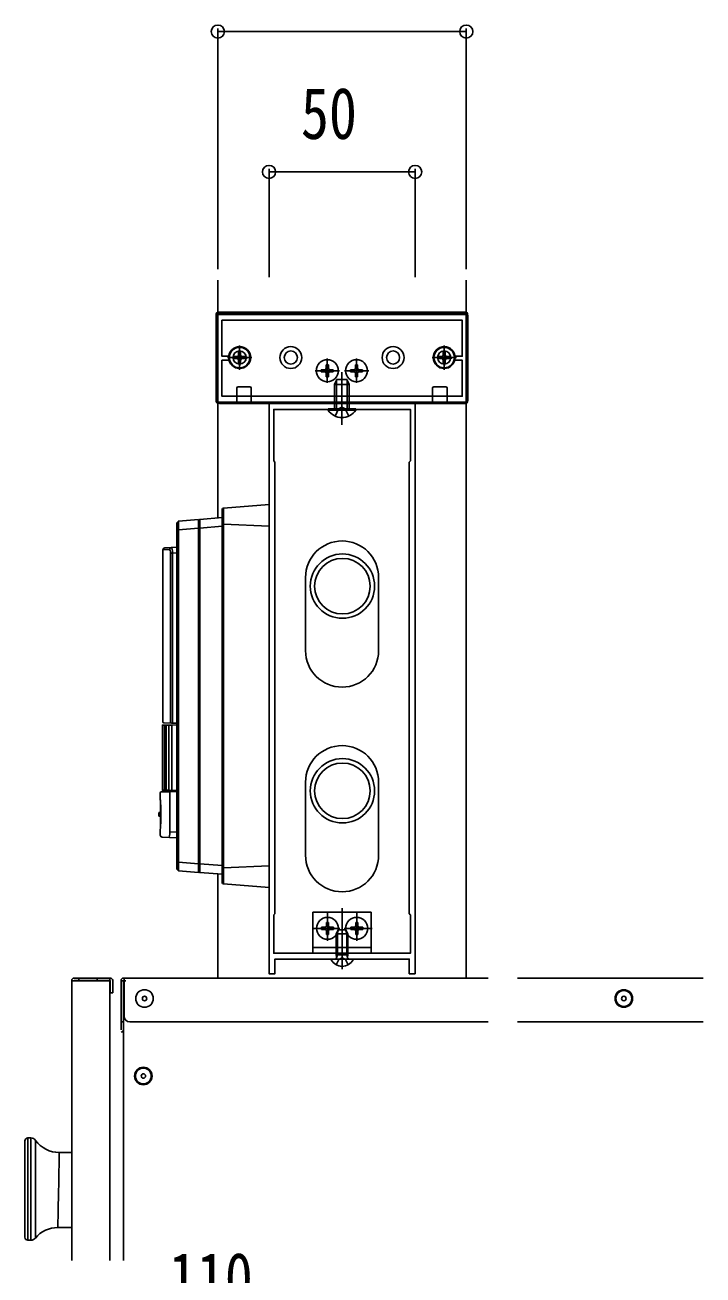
# Model space of a CAD drawing. Units: millimetres, scale not verified. Extents: x -1261 to 1262, y -891 to 891.
# Drawn here: x -36.1 to 195.9, y -149.8 to 277.8 of the extents above; entities that cross this region are included whole.
import ezdxf
from ezdxf.enums import TextEntityAlignment as Align

# ---------------------------------------------------------------- set-up
doc = ezdxf.new("R2010")
doc.units = ezdxf.units.MM
doc.header["$LTSCALE"] = 6
for name, color, linetype in [('0-2_YKK_11', 7, 'Continuous'), ('0-3_YKK_11E', 7, 'Continuous'), ('0-4_YKK_12', 2, 'Continuous'), ('0-5_YKK_13', 4, 'Continuous'), ('0-7_YKK_D', 6, 'Continuous')]:
    doc.layers.add(name, color=color, linetype=linetype)
doc.styles.add('ＭＳ ゴシック', font='')
doc.styles.get('ＭＳ ゴシック').set_extended_font_data('MS Gothic')

msp = doc.modelspace()

# ---------------------------------------------------------------- linework, layer by layer
at = {"layer": '0-2_YKK_11'}
for p, q in [((39.906, 163.781), (34.906, 163.781)), ((37.406, 166.281), (37.406, 161.281)), ((109.906, 163.781), (104.906, 163.781)), ((107.406, 166.281), (107.406, 161.281))]:
    msp.add_line(p, q, dxfattribs=at)
for points in [[(114.906, 178.781), (29.906, 178.781), (29.906, 148.781), (114.906, 148.781)], [(47.406, 148.277), (47.406, -46.723), (49.406, -46.723), (49.406, -41.723), (95.406, -41.723), (95.406, -46.723), (97.406, -46.723), (97.406, 148.277)], [(49.406, 128.277), (49.406, -26.223), (49.006, -26.623), (49.006, -39.723), (95.806, -39.723), (95.806, -26.623), (95.406, -26.223), (95.406, 128.277), (95.806, 128.677), (95.806, 146.277), (49.006, 146.277), (49.006, 128.677)]]:
    msp.add_lwpolyline(points, close=True, dxfattribs=at)
for points in [[(111.106, 164.481), (113.506, 164.481), (113.506, 176.781), (31.306, 176.781), (31.306, 164.481), (33.706, 164.481)], [(33.706, 163.081), (31.306, 163.081), (31.306, 150.781), (113.506, 150.781), (113.506, 163.081), (111.106, 163.081)]]:
    msp.add_lwpolyline(points, dxfattribs=at)
at = {"layer": '0-3_YKK_11E'}
msp.add_lwpolyline([(114.906, 178.781), (29.906, 178.781), (29.906, 148.777), (114.906, 148.777)], close=True, dxfattribs=at)
at = {"layer": '0-4_YKK_12'}
for p, q in [((29.906, 190.477), (29.906, 179.147)), ((114.906, 190.477), (114.906, 179.147)), ((29.906, 148.411), (29.883, 109.165)), ((114.906, 148.411), (114.906, -48.223)), ((59.906, 88.777), (59.906, 63.777)), ((84.906, 88.777), (84.906, 63.777)), ((59.906, 18.777), (59.906, -6.223)), ((84.906, 18.777), (84.906, -6.223)), ((29.888, -12.617), (29.906, -48.223)), ((72.406, -45.223), (72.406, -31.235))]:
    msp.add_line(p, q, dxfattribs=at)
for centre, start, end in [((72.406, 88.777), 0, 180), ((72.406, 63.777), 180, 0), ((72.406, 18.777), 0, 180), ((72.406, -6.223), 180, 0)]:
    msp.add_arc(centre, 12.5, start, end, dxfattribs=at)
at = {"layer": '0-5_YKK_13'}
for p, q in [((29.347, 179.001), (29.347, 149.001)), ((29.406, 178.281), (29.406, 149.277)), ((114.847, 179.501), (29.847, 179.501)), ((114.406, 179.281), (30.406, 179.281)), ((115.347, 149.001), (115.347, 179.001)), ((115.406, 149.277), (115.406, 178.281)), ((37.347, 159.851), (37.347, 168.151)), ((107.347, 159.851), (107.347, 168.151)), ((33.197, 164.001), (41.497, 164.001)), ((35.297, 164.351), (35.297, 163.651)), ((35.297, 164.351), (36.497, 164.351)), ((35.297, 163.651), (36.497, 163.651)), ((36.997, 166.051), (37.697, 166.051)), ((36.997, 166.051), (36.997, 164.851)), ((36.997, 163.151), (36.997, 161.951)), ((37.697, 166.051), (37.697, 164.851)), ((37.697, 163.151), (37.697, 161.951)), ((38.197, 164.351), (39.397, 164.351)), ((38.197, 163.651), (39.397, 163.651)), ((39.397, 164.351), (39.397, 163.651)), ((67.346, 155.351), (67.346, 163.651)), ((77.347, 155.351), (77.347, 163.651)), ((103.197, 164.001), (111.497, 164.001)), ((105.297, 164.351), (105.297, 163.651)), ((105.297, 164.351), (106.497, 164.351)), ((105.297, 163.651), (106.497, 163.651)), ((106.997, 166.051), (107.697, 166.051)), ((106.997, 166.051), (106.997, 164.851)), ((106.997, 163.151), (106.997, 161.951)), ((107.697, 166.051), (107.697, 164.851)), ((107.697, 163.151), (107.697, 161.951)), ((108.197, 164.351), (109.397, 164.351)), ((108.197, 163.651), (109.397, 163.651)), ((109.397, 164.351), (109.397, 163.651)), ((36.997, 161.951), (37.697, 161.951)), ((63.196, 159.501), (71.496, 159.501)), ((65.296, 159.851), (65.296, 159.151)), ((65.296, 159.851), (66.496, 159.851)), ((65.296, 159.151), (66.496, 159.151)), ((66.996, 161.551), (67.696, 161.551)), ((66.996, 161.551), (66.996, 160.351)), ((66.996, 158.651), (66.996, 157.451)), ((67.696, 161.551), (67.696, 160.351)), ((67.696, 158.651), (67.696, 157.451)), ((68.196, 159.851), (69.396, 159.851)), ((68.196, 159.151), (69.396, 159.151)), ((69.396, 159.851), (69.396, 159.151)), ((72.347, 140.997), (72.347, 158.997)), ((73.197, 159.501), (81.497, 159.501)), ((75.297, 159.851), (75.297, 159.151)), ((75.297, 159.851), (76.497, 159.851)), ((75.297, 159.151), (76.497, 159.151)), ((76.997, 161.551), (77.697, 161.551)), ((76.997, 161.551), (76.997, 160.351)), ((76.997, 158.651), (76.997, 157.451)), ((77.697, 161.551), (77.697, 160.351)), ((77.697, 158.651), (77.697, 157.451)), ((78.197, 159.851), (79.397, 159.851)), ((78.197, 159.151), (79.397, 159.151)), ((79.397, 159.851), (79.397, 159.151)), ((106.997, 161.951), (107.697, 161.951)), ((36.847, 154.001), (40.847, 154.001)), ((66.996, 157.451), (67.696, 157.451)), ((70.647, 156.497), (69.847, 154.797)), ((69.847, 146.497), (69.847, 154.797)), ((70.501, 146.497), (70.501, 156.188)), ((74.047, 156.497), (70.647, 156.497)), ((74.047, 156.497), (74.847, 154.797)), ((74.193, 146.497), (74.193, 156.188)), ((76.997, 157.451), (77.697, 157.451)), ((103.847, 154.001), (107.847, 154.001)), ((36.347, 149.001), (36.347, 153.501)), ((41.347, 153.501), (41.347, 149.001)), ((103.347, 149.001), (103.347, 153.501)), ((108.347, 153.501), (108.347, 149.001)), ((29.847, 148.501), (35.847, 148.501)), ((30.406, 148.277), (114.406, 148.277)), ((41.847, 148.501), (102.847, 148.501)), ((77.097, 146.497), (67.597, 146.497)), ((77.097, 145.988), (77.097, 146.497)), ((108.847, 148.501), (114.847, 148.501)), ((72.406, -24.347), (72.406, -41.858)), ((62.406, -39.723), (62.406, -25.723)), ((82.406, -25.723), (62.406, -25.723)), ((67.055, -29.173), (67.755, -29.173)), ((67.055, -29.173), (67.055, -30.373)), ((67.405, -25.973), (67.405, -35.473)), ((67.405, -35.373), (67.405, -27.073)), ((67.755, -29.173), (67.755, -30.373)), ((77.056, -29.173), (77.756, -29.173)), ((77.056, -29.173), (77.056, -30.373)), ((77.406, -25.973), (77.406, -35.473)), ((77.406, -35.373), (77.406, -27.073)), ((77.756, -29.173), (77.756, -30.373)), ((62.155, -31.223), (71.655, -31.223)), ((63.255, -31.223), (71.555, -31.223)), ((65.355, -30.873), (65.355, -31.573)), ((65.355, -30.873), (66.555, -30.873)), ((65.355, -31.573), (66.555, -31.573)), ((67.055, -32.073), (67.055, -33.273)), ((67.055, -33.273), (67.755, -33.273)), ((67.755, -32.073), (67.755, -33.273)), ((68.255, -30.873), (69.455, -30.873)), ((68.255, -31.573), (69.455, -31.573)), ((69.455, -30.873), (69.455, -31.573)), ((70.406, -33.123), (71.106, -31.723)), ((70.406, -40.323), (70.406, -33.123)), ((70.406, -33.123), (74.406, -33.123)), ((70.785, -40.323), (70.785, -32.365)), ((71.106, -31.723), (73.706, -31.723)), ((73.156, -31.223), (82.656, -31.223)), ((73.256, -31.223), (81.556, -31.223)), ((73.706, -31.723), (74.406, -33.123)), ((74.027, -40.323), (74.027, -32.365)), ((74.406, -40.323), (74.406, -33.123)), ((75.356, -30.873), (75.356, -31.573)), ((75.356, -30.873), (76.556, -30.873)), ((75.356, -31.573), (76.556, -31.573)), ((77.056, -32.073), (77.056, -33.273)), ((77.056, -33.273), (77.756, -33.273)), ((77.756, -32.073), (77.756, -33.273)), ((78.256, -30.873), (79.456, -30.873)), ((78.256, -31.573), (79.456, -31.573)), ((79.456, -30.873), (79.456, -31.573)), ((82.406, -37.723), (62.406, -37.723)), ((76.002, -41.723), (68.81, -41.723)), ((70.356, -43.689), (71.261, -41.874)), ((70.406, -40.323), (74.406, -40.323)), ((70.406, -40.323), (70.551, -41.135)), ((70.785, -40.323), (70.545, -41.338)), ((72.406, -41.265), (71.261, -41.874)), ((72.406, -41.265), (73.551, -41.874)), ((74.456, -43.689), (73.551, -41.874)), ((74.027, -40.323), (74.267, -41.338)), ((74.406, -40.323), (74.261, -41.135)), ((-20.094, -49.023), (-20.094, -49.223)), ((-20.094, -49.223), (-20.094, -144.787)), ((-20.094, -49.223), (-18.894, -49.223)), ((-17.694, -48.223), (-19.294, -48.223)), ((-17.694, -49.023), (-19.294, -49.023)), ((-19.294, -49.023), (-19.294, -49.223)), ((-18.894, -49.223), (-11.434, -49.223)), ((-17.694, -49.023), (-17.694, -48.223)), ((-11.434, -48.223), (-17.694, -48.223)), ((-17.694, -49.023), (-11.434, -49.023)), ((-11.434, -49.023), (-11.434, -48.223)), ((-7.094, -48.223), (-11.434, -48.223)), ((-11.434, -49.023), (-7.094, -49.023)), ((-11.434, -49.223), (-7.094, -49.223)), ((-7.094, -48.223), (-7.094, -49.023)), ((-6.894, -48.223), (-7.094, -48.223)), ((-6.894, -49.023), (-7.094, -49.023)), ((-7.094, -49.223), (-7.094, -144.787)), ((-6.894, -49.023), (-6.894, -51.223)), ((-6.894, -51.223), (-6.894, -53.223)), ((-6.094, -49.023), (-6.094, -51.223)), ((-6.094, -53.223), (-6.094, -51.223)), ((-3.194, -49.023), (-3.194, -49.223)), ((-2.394, -49.223), (-3.194, -49.223)), ((-3.194, -49.223), (-3.194, -49.723)), ((-3.194, -49.723), (-3.194, -61.223)), ((-2.194, -48.223), (-2.394, -48.223)), ((-2.194, -49.023), (-2.394, -49.023)), ((-2.394, -49.023), (-2.394, -49.223)), ((-2.394, -49.723), (-2.394, -49.223)), ((-2.394, -61.223), (-2.394, -49.723)), ((-2.194, -48.223), (122.421, -48.223)), ((-2.194, -48.223), (-2.194, -49.023)), ((-2.194, -61.223), (-2.194, -49.023)), ((132.421, -48.223), (195.893, -48.223)), ((-6.894, -53.223), (-6.094, -53.223)), ((-3.194, -61.223), (-3.194, -63.223)), ((-3.194, -63.223), (-3.194, -65.923)), ((-2.394, -63.223), (-2.394, -65.923)), ((122.421, -63.223), (-0.194, -63.223)), ((195.893, -63.223), (132.421, -63.223)), ((-36.094, -120.39), (-36.094, -103.89)), ((-34.094, -102.89), (-35.094, -102.89)), ((-35.094, -102.89), (-35.094, -120.39)), ((-34.094, -120.39), (-34.094, -102.89)), ((-20.094, -105.724), (-20.094, -135.722)), ((-20.094, -107.89), (-24.347, -107.89)), ((-20.094, -107.89), (-20.094, -133.556)), ((-36.094, -136.89), (-36.094, -120.39)), ((-35.094, -120.39), (-35.094, -137.89)), ((-34.094, -137.89), (-34.094, -120.39)), ((-24.862, -133.556), (-20.094, -133.556)), ((-35.094, -137.89), (-34.094, -137.89))]:
    msp.add_line(p, q, dxfattribs=at)
at = {"layer": '0-5_YKK_13', "color": 5}
for p, q in [((23.709, 108.348), (23.294, 108.348)), ((13.394, 98.334), (11.088, 98.22)), ((12.26, 38.282), (12.486, 38.32)), ((12.486, 38.32), (14.187, 38.32)), ((10.898, 16.023), (10.898, 16.06)), ((11.956, 15.456), (13.468, 15.456)), ((13.128, 15.985), (12.26, 15.985)), ((10.256, 11.374), (10.219, 12.508)), ((10.219, 11.11), (10.294, 11.11)), ((10.294, 11.11), (10.256, 11.374)), ((10.294, 9.56), (10.256, 11.034)), ((10.181, 8.502), (9.84, 8.389)), ((10.256, 4.496), (10.294, 5.97))]:
    msp.add_line(p, q, dxfattribs=at)
at = {"layer": '0-5_YKK_13'}
for points in [[(74.847, 146.497), (74.847, 154.797), (69.847, 154.797)], [(77.097, 145.988), (67.597, 145.988), (67.597, 146.497)], [(69.997, 143.997), (71.202, 146.468), (72.347, 147.077)], [(74.697, 143.997), (73.492, 146.468), (72.347, 147.077)], [(82.406, -25.723), (82.406, -39.723), (62.406, -39.723)], [(-1.594, -49.223), (-2.394, -49.223), (-2.394, -144.787)], [(-3.194, -63.223), (-2.394, -63.223), (-2.394, -61.223)], [(-32.512, -120.723), (-32.508, -119.343), (-32.504, -117.967), (-32.501, -116.612), (-32.498, -115.251), (-32.494, -113.922), (-32.491, -112.64), (-32.488, -111.419), (-32.485, -110.259), (-32.483, -109.169), (-32.48, -108.159), (-32.478, -107.241), (-32.476, -106.419), (-32.474, -105.694), (-32.473, -105.076), (-32.472, -104.571), (-32.471, -104.183), (-32.47, -103.911), (-32.47, -103.758), (-32.47, -103.735)], [(-24.347, -107.898), (-24.348, -107.914), (-24.35, -108.025), (-24.354, -108.23), (-24.359, -108.526), (-24.366, -108.9), (-24.375, -109.355), (-24.386, -109.906), (-24.398, -110.535), (-24.411, -111.219), (-24.425, -111.968), (-24.441, -112.802), (-24.459, -113.693), (-24.476, -114.609), (-24.495, -115.567), (-24.515, -116.59), (-24.536, -117.644), (-24.567, -119.194), (-24.599, -120.791)], [(-32.555, -137.152), (-32.555, -137.152), (-32.555, -137.037), (-32.554, -136.805), (-32.553, -136.459), (-32.552, -136.002), (-32.551, -135.439), (-32.549, -134.769), (-32.547, -133.997), (-32.544, -133.131), (-32.542, -132.18), (-32.539, -131.143), (-32.536, -130.027), (-32.533, -128.845), (-32.529, -127.608), (-32.526, -126.315), (-32.523, -124.977), (-32.519, -123.607), (-32.515, -122.219), (-32.512, -120.723)], [(-24.599, -120.791), (-24.622, -121.941), (-24.643, -122.998), (-24.664, -124.039), (-24.686, -125.086), (-24.707, -126.102), (-24.726, -127.05), (-24.745, -127.956), (-24.763, -128.835), (-24.78, -129.655), (-24.796, -130.389), (-24.81, -131.057), (-24.823, -131.669), (-24.834, -132.201), (-24.843, -132.638), (-24.851, -132.993), (-24.856, -133.269), (-24.86, -133.454), (-24.862, -133.544), (-24.862, -133.545)]]:
    msp.add_lwpolyline(points, dxfattribs=at)
at = {"layer": '0-5_YKK_13', "color": 5}
for points in [[(31.42, -12.737), (23.709, -12.132), (23.709, 108.651), (31.42, 109.293), (31.42, 112.052)], [(31.42, 107.063), (31.873, 107.063), (31.873, 112.543)], [(16.417, 108.084), (16.378, 107.857), (16.378, 106.232), (16.417, 105.098), (16.417, -8.542), (16.378, -9.714), (16.378, -11.301), (16.417, -11.527)], [(47.406, 106.383), (31.873, 107.063), (31.873, -10.507), (47.406, -9.827)], [(15.887, 105.098), (16.417, 105.098), (23.294, 105.628)], [(31.42, 106.308), (23.709, 105.665), (23.408, 105.665)], [(15.887, 99.127), (14.073, 99.051), (13.052, 98.976), (12.335, 98.976), (11.768, 98.938), (11.276, 98.712), (11.088, 98.22), (11.088, 39.303), (11.163, 39.151), (11.466, 39.076), (14.073, 39), (15.887, 38.925)], [(14.375, 39), (14.375, 97.049), (14.338, 97.842), (14.263, 98.485), (14.15, 98.901), (14.073, 99.051), (13.582, 98.825), (13.394, 98.334), (13.62, 97.994), (13.695, 97.578), (13.733, 97.049), (14.375, 97.049), (15.887, 97.162)], [(13.922, 39), (13.77, 39.076), (13.733, 39.189), (13.733, 97.049)], [(12.26, 15.985), (12.26, 38.282), (10.937, 38.282), (10.937, 16.023), (12.26, 16.023)], [(11.63, 38.281), (11.616, 16.039), (11.94, 16.023)], [(14.187, 15.985), (14.187, 38.32), (15.887, 38.358), (13.128, 38.32), (13.128, 15.985), (15.887, 15.947)], [(10.671, 15.418), (11.956, 15.456), (11.125, 15.418), (10.482, 15.418), (10.294, 15.342), (10.181, 15.116), (10.181, 12.886), (10.219, 12.508), (10.331, 9.749), (10.331, 5.781), (10.219, 3.022), (10.256, 4.156), (10.219, 4.156), (10.219, 4.534), (10.256, 5.025), (10.219, 4.156)], [(13.091, 15.456), (15.887, 15.532), (13.468, 15.456), (13.431, 15.153), (13.431, 1.813), (15.887, 1.7)], [(10.181, 7.028), (9.84, 7.142), (9.689, 7.519), (9.689, 8.011), (9.84, 8.389), (10.256, 8.54), (10.256, 10.505), (10.219, 10.656), (10.219, 11.11), (10.256, 10.505)], [(10.256, 9.258), (10.294, 7.746), (10.256, 6.235)], [(10.256, 5.025), (10.256, 6.991), (9.84, 7.142)], [(15.887, -0.304), (10.861, -0.039), (10.408, 0.188), (10.181, 0.679), (10.181, 2.606), (10.219, 3.022)], [(13.128, -0.152), (13.242, -0.001), (13.355, 0.415), (13.431, 1.057), (13.431, 1.813)], [(15.887, -8.542), (16.417, -8.542), (23.294, -9.109)], [(23.709, -11.83), (23.408, -11.792), (23.408, -11.566), (23.294, -11.566)], [(31.42, -9.752), (23.709, -9.147), (23.408, -9.109)], [(31.42, -10.507), (31.873, -10.507), (31.873, -15.987)]]:
    msp.add_lwpolyline(points, dxfattribs=at)
for points in [[(47.406, 113.79), (47.406, -17.234), (31.873, -15.987), (31.533, -15.836), (31.42, -15.496), (31.42, 112.052), (31.533, 112.354), (31.873, 112.543)], [(23.294, 108.651), (23.294, -12.094), (16.417, -11.527), (15.887, -10.999), (15.887, 107.517), (16.417, 108.084)]]:
    msp.add_lwpolyline(points, close=True, dxfattribs=at)
at = {"layer": '0-5_YKK_13'}
for centre, radius in [((37.347, 164.001), 3.75), ((37.347, 164.001), 3.5), ((54.847, 164.001), 3.75), ((89.847, 164.001), 3.75), ((107.347, 164.001), 3.75), ((107.347, 164.001), 3.5), ((37.347, 164.001), 2.25), ((54.847, 164.001), 2.25), ((67.346, 159.501), 3.75), ((77.347, 159.501), 3.75), ((89.847, 164.001), 2.25), ((107.347, 164.001), 2.25), ((72.518, 85.818), 11), ((72.518, 85.818), 9.5), ((72.518, 15.818), 11), ((72.518, 15.818), 9.5), ((67.405, -31.223), 3.75), ((77.406, -31.223), 3.75), ((4.806, -55.223), 3), ((4.806, -55.223), 0.75), ((168.806, -55.223), 3), ((168.806, -55.223), 2.7), ((168.806, -55.223), 0.75), ((4.406, -81.723), 3), ((4.406, -81.723), 2.7), ((4.406, -81.723), 0.75)]:
    msp.add_circle(centre, radius, dxfattribs=at)
for centre, radius, start, end in [((29.847, 179.001), 0.5, 90, 180), ((30.406, 178.281), 1, 90, 180), ((114.406, 178.281), 1, 0, 90), ((114.847, 179.001), 0.5, 0, 90), ((36.497, 164.851), 0.5, 270, 0), ((36.497, 163.151), 0.5, 0, 90), ((38.197, 164.851), 0.5, 180, 270), ((38.197, 163.151), 0.5, 90, 180), ((106.497, 164.851), 0.5, 270, 0), ((106.497, 163.151), 0.5, 0, 90), ((108.197, 164.851), 0.5, 180, 270), ((108.197, 163.151), 0.5, 90, 180), ((66.496, 160.351), 0.5, 270, 0), ((66.496, 158.651), 0.5, 0, 90), ((68.196, 160.351), 0.5, 180, 270), ((68.196, 158.651), 0.5, 90, 180), ((76.497, 160.351), 0.5, 270, 0), ((76.497, 158.651), 0.5, 0, 90), ((78.197, 160.351), 0.5, 180, 270), ((78.197, 158.651), 0.5, 90, 180), ((36.847, 153.501), 0.5, 90, 180), ((40.847, 153.501), 0.5, 0, 90), ((103.847, 153.501), 0.5, 90, 180), ((107.847, 153.501), 0.5, 0, 90), ((29.847, 149.001), 0.5, 180, 270), ((30.406, 149.277), 1, 180, 270), ((35.847, 149.001), 0.5, 270, 0), ((41.847, 149.001), 0.5, 180, 270), ((72.347, 149.271), 5.774, 214.65097, 325.34903), ((102.847, 149.001), 0.5, 270, 0), ((108.847, 149.001), 0.5, 180, 270), ((114.406, 149.277), 1, 270, 0), ((114.847, 149.001), 0.5, 270, 0), ((66.555, -30.373), 0.5, 270, 0), ((66.555, -32.073), 0.5, 0, 90), ((68.255, -30.373), 0.5, 180, 270), ((68.255, -32.073), 0.5, 90, 180), ((76.556, -30.373), 0.5, 270, 0), ((76.556, -32.073), 0.5, 0, 90), ((78.256, -30.373), 0.5, 180, 270), ((78.256, -32.073), 0.5, 90, 180), ((68.81, -41.877), 0.154, 90, 207.28096), ((72.406, -40.023), 4.2, 207.28096, 332.71904), ((70.058, -41.223), 0.5, 270, 10.09096), ((74.754, -41.223), 0.5, 169.90904, 270), ((76.002, -41.877), 0.154, 332.71904, 90), ((-19.294, -49.023), 0.8, 90, 180), ((-6.894, -49.023), 0.8, 0, 90), ((-2.394, -49.023), 0.8, 90, 180), ((-0.194, -61.223), 2, 180, 270), ((-3.194, -65.923), 0.8, 270, 0), ((-35.094, -103.89), 1, 90, 180), ((-34.094, -104.89), 2, 35.40045, 90), ((-24.347, -97.89), 10, 215.74252, 269.99576), ((-24.862, -143.556), 10, 90.00341, 140.22532), ((-35.094, -136.89), 1, 180, 270), ((-34.094, -135.89), 2, 270, 320.64181)]:
    msp.add_arc(centre, radius, start, end, dxfattribs=at)
at = {"layer": '0-7_YKK_D'}
for p, q in [((29.906, 194.281), (29.906, 276.501)), ((29.906, 275.501), (114.906, 275.501)), ((114.906, 194.281), (114.906, 276.501)), ((47.406, 191.477), (47.406, 228.501)), ((47.406, 227.501), (97.406, 227.501)), ((97.406, 191.477), (97.406, 228.501))]:
    msp.add_line(p, q, dxfattribs=at)
for centre in [(29.906, 275.501), (114.906, 275.501), (47.406, 227.501), (97.406, 227.501)]:
    msp.add_circle(centre, 2.25, dxfattribs=at)

# ---------------------------------------------------------------- texts
at = {"layer": '0-7_YKK_D', "style": 'ＭＳ ゴシック', "width": 0.8}
for s, p in [('50', (58.326, 233.501)), ('110', (13.124, -164.973))]:
    msp.add_text(s, height=17.6, dxfattribs=at).set_placement(p, align=Align.BOTTOM_LEFT)

doc.saveas('drawing.dxf')
